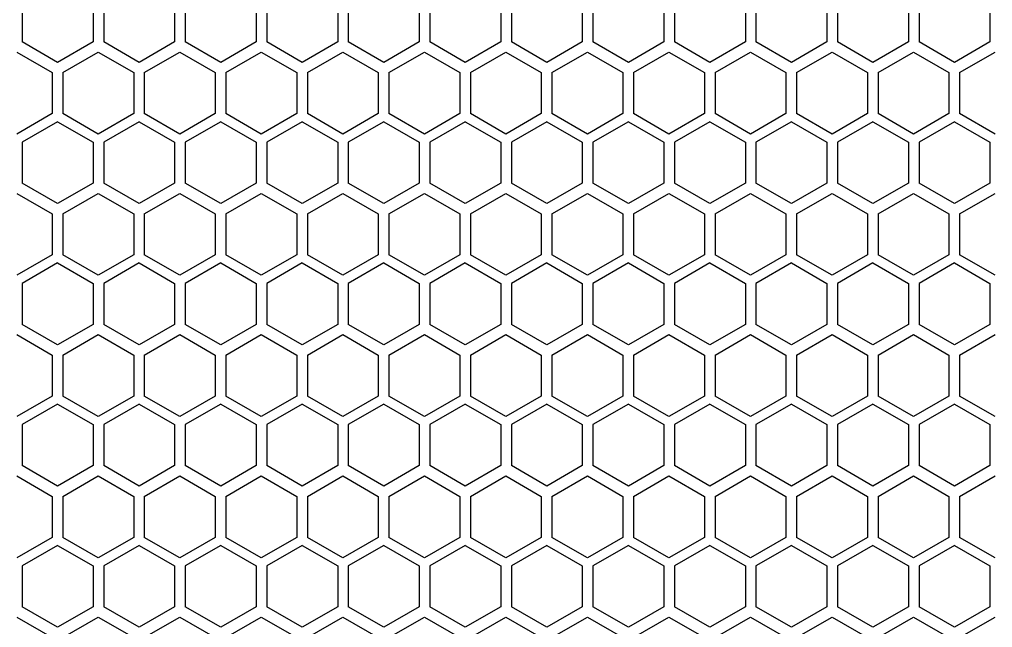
# Model space of a CAD drawing. Header units: millimetres. Extents: x 55614 to 110757, y -66981 to -47484.
# Drawn here: x 64347.7 to 64457.5, y -50507.2 to -50438.6 of the extents above; entities that cross this region are included whole.
import ezdxf

# ---------------------------------------------------------------- set-up
doc = ezdxf.new("R2010")
doc.units = ezdxf.units.MM
doc.layers.add('4215-0412-2_0', color=7, linetype='Continuous')
doc.layers.add('THICK', color=7, linetype='Continuous', lineweight=0)

# ---------------------------------------------------------------- blocks, each defined once
blk = doc.blocks.new('2-1725')
at = {"layer": '4215-0412-2_0', "color": 7, "linetype": 'Continuous'}
for p, q in [((-16738.78, -71862.6), (-16738.78, -71867.22)), ((-16730.78, -71862.6), (-16730.78, -71867.22)), ((-16729.58, -71862.6), (-16729.58, -71867.22)), ((-16721.58, -71862.6), (-16721.58, -71867.22)), ((-16720.38, -71862.6), (-16720.38, -71867.22)), ((-16712.38, -71862.6), (-16712.38, -71867.22)), ((-16711.18, -71862.6), (-16711.18, -71867.22)), ((-16703.18, -71862.6), (-16703.18, -71867.22)), ((-16701.98, -71862.6), (-16701.98, -71867.22)), ((-16693.98, -71862.6), (-16693.98, -71867.22)), ((-16692.78, -71862.6), (-16692.78, -71867.22)), ((-16684.78, -71862.6), (-16684.78, -71867.22)), ((-16683.58, -71862.6), (-16683.58, -71867.22)), ((-16675.58, -71862.6), (-16675.58, -71867.22)), ((-16674.38, -71862.6), (-16674.38, -71867.22)), ((-16666.38, -71862.6), (-16666.38, -71867.22)), ((-16665.18, -71862.6), (-16665.18, -71867.22)), ((-16657.18, -71862.6), (-16657.18, -71867.22)), ((-16655.98, -71862.6), (-16655.98, -71867.22)), ((-16647.98, -71862.6), (-16647.98, -71867.22)), ((-16646.78, -71862.6), (-16646.78, -71867.22)), ((-16638.78, -71862.6), (-16638.78, -71867.22)), ((-16637.58, -71862.6), (-16637.58, -71867.22)), ((-16629.58, -71862.6), (-16629.58, -71867.22)), ((-16734.78, -71869.53), (-16738.78, -71867.22)), ((-16730.78, -71867.22), (-16734.78, -71869.53)), ((-16725.58, -71869.53), (-16729.58, -71867.22)), ((-16721.58, -71867.22), (-16725.58, -71869.53)), ((-16716.38, -71869.53), (-16720.38, -71867.22)), ((-16712.38, -71867.22), (-16716.38, -71869.53)), ((-16707.18, -71869.53), (-16711.18, -71867.22)), ((-16703.18, -71867.22), (-16707.18, -71869.53)), ((-16697.98, -71869.53), (-16701.98, -71867.22)), ((-16693.98, -71867.22), (-16697.98, -71869.53)), ((-16688.78, -71869.53), (-16692.78, -71867.22)), ((-16684.78, -71867.22), (-16688.78, -71869.53)), ((-16679.58, -71869.53), (-16683.58, -71867.22)), ((-16675.58, -71867.22), (-16679.58, -71869.53)), ((-16670.38, -71869.53), (-16674.38, -71867.22)), ((-16666.38, -71867.22), (-16670.38, -71869.53)), ((-16661.18, -71869.53), (-16665.18, -71867.22)), ((-16657.18, -71867.22), (-16661.18, -71869.53)), ((-16651.98, -71869.53), (-16655.98, -71867.22)), ((-16647.98, -71867.22), (-16651.98, -71869.53)), ((-16642.78, -71869.53), (-16646.78, -71867.22)), ((-16638.78, -71867.22), (-16642.78, -71869.53)), ((-16633.58, -71869.53), (-16637.58, -71867.22)), ((-16629.58, -71867.22), (-16633.58, -71869.53)), ((-16739.4, -71868.38), (-16735.4, -71870.69)), ((-16734.2, -71870.69), (-16730.2, -71868.38)), ((-16730.2, -71868.38), (-16726.2, -71870.69)), ((-16725, -71870.69), (-16721, -71868.38)), ((-16721, -71868.38), (-16717, -71870.69)), ((-16715.8, -71870.69), (-16711.8, -71868.38)), ((-16711.8, -71868.38), (-16707.8, -71870.69)), ((-16706.6, -71870.69), (-16702.6, -71868.38)), ((-16702.6, -71868.38), (-16698.6, -71870.69)), ((-16697.4, -71870.69), (-16693.4, -71868.38)), ((-16693.4, -71868.38), (-16689.4, -71870.69)), ((-16688.2, -71870.69), (-16684.2, -71868.38)), ((-16684.2, -71868.38), (-16680.2, -71870.69)), ((-16679, -71870.69), (-16675, -71868.38)), ((-16675, -71868.38), (-16671, -71870.69)), ((-16669.8, -71870.69), (-16665.8, -71868.38)), ((-16665.8, -71868.38), (-16661.8, -71870.69)), ((-16660.6, -71870.69), (-16656.6, -71868.38)), ((-16656.6, -71868.38), (-16652.6, -71870.69)), ((-16651.4, -71870.69), (-16647.4, -71868.38)), ((-16647.4, -71868.38), (-16643.4, -71870.69)), ((-16642.2, -71870.69), (-16638.2, -71868.38)), ((-16638.2, -71868.38), (-16634.2, -71870.69)), ((-16633, -71870.69), (-16629, -71868.38)), ((-16735.4, -71870.69), (-16735.4, -71875.31)), ((-16734.2, -71870.69), (-16734.2, -71875.31)), ((-16726.2, -71870.69), (-16726.2, -71875.31)), ((-16725, -71870.69), (-16725, -71875.31)), ((-16717, -71870.69), (-16717, -71875.31)), ((-16715.8, -71870.69), (-16715.8, -71875.31)), ((-16707.8, -71870.69), (-16707.8, -71875.31)), ((-16706.6, -71870.69), (-16706.6, -71875.31)), ((-16698.6, -71870.69), (-16698.6, -71875.31)), ((-16697.4, -71870.69), (-16697.4, -71875.31)), ((-16689.4, -71870.69), (-16689.4, -71875.31)), ((-16688.2, -71870.69), (-16688.2, -71875.31)), ((-16680.2, -71870.69), (-16680.2, -71875.31)), ((-16679, -71870.69), (-16679, -71875.31)), ((-16671, -71870.69), (-16671, -71875.31)), ((-16669.8, -71870.69), (-16669.8, -71875.31)), ((-16661.8, -71870.69), (-16661.8, -71875.31)), ((-16660.6, -71870.69), (-16660.6, -71875.31)), ((-16652.6, -71870.69), (-16652.6, -71875.31)), ((-16651.4, -71870.69), (-16651.4, -71875.31)), ((-16643.4, -71870.69), (-16643.4, -71875.31)), ((-16642.2, -71870.69), (-16642.2, -71875.31)), ((-16634.2, -71870.69), (-16634.2, -71875.31)), ((-16633, -71870.69), (-16633, -71875.31)), ((-16735.4, -71875.31), (-16739.4, -71877.62)), ((-16730.2, -71877.62), (-16734.2, -71875.31)), ((-16726.2, -71875.31), (-16730.2, -71877.62)), ((-16721, -71877.62), (-16725, -71875.31)), ((-16717, -71875.31), (-16721, -71877.62)), ((-16711.8, -71877.62), (-16715.8, -71875.31)), ((-16707.8, -71875.31), (-16711.8, -71877.62)), ((-16702.6, -71877.62), (-16706.6, -71875.31)), ((-16698.6, -71875.31), (-16702.6, -71877.62)), ((-16693.4, -71877.62), (-16697.4, -71875.31)), ((-16689.4, -71875.31), (-16693.4, -71877.62)), ((-16684.2, -71877.62), (-16688.2, -71875.31)), ((-16680.2, -71875.31), (-16684.2, -71877.62)), ((-16675, -71877.62), (-16679, -71875.31)), ((-16671, -71875.31), (-16675, -71877.62)), ((-16665.8, -71877.62), (-16669.8, -71875.31)), ((-16661.8, -71875.31), (-16665.8, -71877.62)), ((-16656.6, -71877.62), (-16660.6, -71875.31)), ((-16652.6, -71875.31), (-16656.6, -71877.62)), ((-16647.4, -71877.62), (-16651.4, -71875.31)), ((-16643.4, -71875.31), (-16647.4, -71877.62)), ((-16638.2, -71877.62), (-16642.2, -71875.31)), ((-16634.2, -71875.31), (-16638.2, -71877.62)), ((-16629, -71877.62), (-16633, -71875.31)), ((-16734.78, -71876.22), (-16738.78, -71878.53)), ((-16734.78, -71876.22), (-16730.78, -71878.53)), ((-16725.58, -71876.22), (-16729.58, -71878.53)), ((-16725.58, -71876.22), (-16721.58, -71878.53)), ((-16716.38, -71876.22), (-16720.38, -71878.53)), ((-16716.38, -71876.22), (-16712.38, -71878.53)), ((-16707.18, -71876.22), (-16711.18, -71878.53)), ((-16707.18, -71876.22), (-16703.18, -71878.53)), ((-16697.98, -71876.22), (-16701.98, -71878.53)), ((-16697.98, -71876.22), (-16693.98, -71878.53)), ((-16688.78, -71876.22), (-16692.78, -71878.53)), ((-16688.78, -71876.22), (-16684.78, -71878.53)), ((-16679.58, -71876.22), (-16683.58, -71878.53)), ((-16679.58, -71876.22), (-16675.58, -71878.53)), ((-16670.38, -71876.22), (-16674.38, -71878.53)), ((-16670.38, -71876.22), (-16666.38, -71878.53)), ((-16661.18, -71876.22), (-16665.18, -71878.53)), ((-16661.18, -71876.22), (-16657.18, -71878.53)), ((-16651.98, -71876.22), (-16655.98, -71878.53)), ((-16651.98, -71876.22), (-16647.98, -71878.53)), ((-16642.78, -71876.22), (-16646.78, -71878.53)), ((-16642.78, -71876.22), (-16638.78, -71878.53)), ((-16633.58, -71876.22), (-16637.58, -71878.53)), ((-16633.58, -71876.22), (-16629.58, -71878.53)), ((-16738.78, -71878.53), (-16738.78, -71883.15)), ((-16730.78, -71878.53), (-16730.78, -71883.15)), ((-16729.58, -71878.53), (-16729.58, -71883.15)), ((-16721.58, -71878.53), (-16721.58, -71883.15)), ((-16720.38, -71878.53), (-16720.38, -71883.15)), ((-16712.38, -71878.53), (-16712.38, -71883.15)), ((-16711.18, -71878.53), (-16711.18, -71883.15)), ((-16703.18, -71878.53), (-16703.18, -71883.15)), ((-16701.98, -71878.53), (-16701.98, -71883.15)), ((-16693.98, -71878.53), (-16693.98, -71883.15)), ((-16692.78, -71878.53), (-16692.78, -71883.15)), ((-16684.78, -71878.53), (-16684.78, -71883.15)), ((-16683.58, -71878.53), (-16683.58, -71883.15)), ((-16675.58, -71878.53), (-16675.58, -71883.15)), ((-16674.38, -71878.53), (-16674.38, -71883.15)), ((-16666.38, -71878.53), (-16666.38, -71883.15)), ((-16665.18, -71878.53), (-16665.18, -71883.15)), ((-16657.18, -71878.53), (-16657.18, -71883.15)), ((-16655.98, -71878.53), (-16655.98, -71883.15)), ((-16647.98, -71878.53), (-16647.98, -71883.15)), ((-16646.78, -71878.53), (-16646.78, -71883.15)), ((-16638.78, -71878.53), (-16638.78, -71883.15)), ((-16637.58, -71878.53), (-16637.58, -71883.15)), ((-16629.58, -71878.53), (-16629.58, -71883.15)), ((-16734.78, -71885.46), (-16738.78, -71883.15)), ((-16730.78, -71883.15), (-16734.78, -71885.46)), ((-16725.58, -71885.46), (-16729.58, -71883.15)), ((-16721.58, -71883.15), (-16725.58, -71885.46)), ((-16716.38, -71885.46), (-16720.38, -71883.15)), ((-16712.38, -71883.15), (-16716.38, -71885.46)), ((-16707.18, -71885.46), (-16711.18, -71883.15)), ((-16703.18, -71883.15), (-16707.18, -71885.46)), ((-16697.98, -71885.46), (-16701.98, -71883.15)), ((-16693.98, -71883.15), (-16697.98, -71885.46)), ((-16688.78, -71885.46), (-16692.78, -71883.15)), ((-16684.78, -71883.15), (-16688.78, -71885.46)), ((-16679.58, -71885.46), (-16683.58, -71883.15)), ((-16675.58, -71883.15), (-16679.58, -71885.46)), ((-16670.38, -71885.46), (-16674.38, -71883.15)), ((-16666.38, -71883.15), (-16670.38, -71885.46)), ((-16661.18, -71885.46), (-16665.18, -71883.15)), ((-16657.18, -71883.15), (-16661.18, -71885.46)), ((-16651.98, -71885.46), (-16655.98, -71883.15)), ((-16647.98, -71883.15), (-16651.98, -71885.46)), ((-16642.78, -71885.46), (-16646.78, -71883.15)), ((-16638.78, -71883.15), (-16642.78, -71885.46)), ((-16633.58, -71885.46), (-16637.58, -71883.15)), ((-16629.58, -71883.15), (-16633.58, -71885.46)), ((-16739.4, -71884.31), (-16735.4, -71886.62)), ((-16734.2, -71886.62), (-16730.2, -71884.31)), ((-16730.2, -71884.31), (-16726.2, -71886.62)), ((-16725, -71886.62), (-16721, -71884.31)), ((-16721, -71884.31), (-16717, -71886.62)), ((-16715.8, -71886.62), (-16711.8, -71884.31)), ((-16711.8, -71884.31), (-16707.8, -71886.62)), ((-16706.6, -71886.62), (-16702.6, -71884.31)), ((-16702.6, -71884.31), (-16698.6, -71886.62)), ((-16697.4, -71886.62), (-16693.4, -71884.31)), ((-16693.4, -71884.31), (-16689.4, -71886.62)), ((-16688.2, -71886.62), (-16684.2, -71884.31)), ((-16684.2, -71884.31), (-16680.2, -71886.62)), ((-16679, -71886.62), (-16675, -71884.31)), ((-16675, -71884.31), (-16671, -71886.62)), ((-16669.8, -71886.62), (-16665.8, -71884.31)), ((-16665.8, -71884.31), (-16661.8, -71886.62)), ((-16660.6, -71886.62), (-16656.6, -71884.31)), ((-16656.6, -71884.31), (-16652.6, -71886.62)), ((-16651.4, -71886.62), (-16647.4, -71884.31)), ((-16647.4, -71884.31), (-16643.4, -71886.62)), ((-16642.2, -71886.62), (-16638.2, -71884.31)), ((-16638.2, -71884.31), (-16634.2, -71886.62)), ((-16633, -71886.62), (-16629, -71884.31)), ((-16735.4, -71886.62), (-16735.4, -71891.24)), ((-16734.2, -71886.62), (-16734.2, -71891.24)), ((-16726.2, -71886.62), (-16726.2, -71891.24)), ((-16725, -71886.62), (-16725, -71891.24)), ((-16717, -71886.62), (-16717, -71891.24)), ((-16715.8, -71886.62), (-16715.8, -71891.24)), ((-16707.8, -71886.62), (-16707.8, -71891.24)), ((-16706.6, -71886.62), (-16706.6, -71891.24)), ((-16698.6, -71886.62), (-16698.6, -71891.24)), ((-16697.4, -71886.62), (-16697.4, -71891.24)), ((-16689.4, -71886.62), (-16689.4, -71891.24)), ((-16688.2, -71886.62), (-16688.2, -71891.24)), ((-16680.2, -71886.62), (-16680.2, -71891.24)), ((-16679, -71886.62), (-16679, -71891.24)), ((-16671, -71886.62), (-16671, -71891.24)), ((-16669.8, -71886.62), (-16669.8, -71891.24)), ((-16661.8, -71886.62), (-16661.8, -71891.24)), ((-16660.6, -71886.62), (-16660.6, -71891.24)), ((-16652.6, -71886.62), (-16652.6, -71891.24)), ((-16651.4, -71886.62), (-16651.4, -71891.24)), ((-16643.4, -71886.62), (-16643.4, -71891.24)), ((-16642.2, -71886.62), (-16642.2, -71891.24)), ((-16634.2, -71886.62), (-16634.2, -71891.24)), ((-16633, -71886.62), (-16633, -71891.24)), ((-16735.4, -71891.24), (-16739.4, -71893.55)), ((-16734.78, -71892.15), (-16738.78, -71894.46)), ((-16734.78, -71892.15), (-16730.78, -71894.46)), ((-16730.2, -71893.55), (-16734.2, -71891.24)), ((-16726.2, -71891.24), (-16730.2, -71893.55)), ((-16725.58, -71892.15), (-16729.58, -71894.46)), ((-16725.58, -71892.15), (-16721.58, -71894.46)), ((-16721, -71893.55), (-16725, -71891.24)), ((-16717, -71891.24), (-16721, -71893.55)), ((-16716.38, -71892.15), (-16720.38, -71894.46)), ((-16716.38, -71892.15), (-16712.38, -71894.46)), ((-16711.8, -71893.55), (-16715.8, -71891.24)), ((-16707.8, -71891.24), (-16711.8, -71893.55)), ((-16707.18, -71892.15), (-16711.18, -71894.46)), ((-16707.18, -71892.15), (-16703.18, -71894.46)), ((-16702.6, -71893.55), (-16706.6, -71891.24)), ((-16698.6, -71891.24), (-16702.6, -71893.55)), ((-16697.98, -71892.15), (-16701.98, -71894.46)), ((-16697.98, -71892.15), (-16693.98, -71894.46)), ((-16693.4, -71893.55), (-16697.4, -71891.24)), ((-16689.4, -71891.24), (-16693.4, -71893.55)), ((-16688.78, -71892.15), (-16692.78, -71894.46)), ((-16688.78, -71892.15), (-16684.78, -71894.46)), ((-16684.2, -71893.55), (-16688.2, -71891.24)), ((-16680.2, -71891.24), (-16684.2, -71893.55)), ((-16679.58, -71892.15), (-16683.58, -71894.46)), ((-16679.58, -71892.15), (-16675.58, -71894.46)), ((-16675, -71893.55), (-16679, -71891.24)), ((-16671, -71891.24), (-16675, -71893.55)), ((-16670.38, -71892.15), (-16674.38, -71894.46)), ((-16670.38, -71892.15), (-16666.38, -71894.46)), ((-16665.8, -71893.55), (-16669.8, -71891.24)), ((-16661.8, -71891.24), (-16665.8, -71893.55)), ((-16661.18, -71892.15), (-16665.18, -71894.46)), ((-16661.18, -71892.15), (-16657.18, -71894.46)), ((-16656.6, -71893.55), (-16660.6, -71891.24)), ((-16652.6, -71891.24), (-16656.6, -71893.55)), ((-16651.98, -71892.15), (-16655.98, -71894.46)), ((-16651.98, -71892.15), (-16647.98, -71894.46)), ((-16647.4, -71893.55), (-16651.4, -71891.24)), ((-16643.4, -71891.24), (-16647.4, -71893.55)), ((-16642.78, -71892.15), (-16646.78, -71894.46)), ((-16642.78, -71892.15), (-16638.78, -71894.46)), ((-16638.2, -71893.55), (-16642.2, -71891.24)), ((-16634.2, -71891.24), (-16638.2, -71893.55)), ((-16633.58, -71892.15), (-16637.58, -71894.46)), ((-16633.58, -71892.15), (-16629.58, -71894.46)), ((-16629, -71893.55), (-16633, -71891.24)), ((-16738.78, -71894.46), (-16738.78, -71899.08)), ((-16730.78, -71894.46), (-16730.78, -71899.08)), ((-16729.58, -71894.46), (-16729.58, -71899.08)), ((-16721.58, -71894.46), (-16721.58, -71899.08)), ((-16720.38, -71894.46), (-16720.38, -71899.08)), ((-16712.38, -71894.46), (-16712.38, -71899.08)), ((-16711.18, -71894.46), (-16711.18, -71899.08)), ((-16703.18, -71894.46), (-16703.18, -71899.08)), ((-16701.98, -71894.46), (-16701.98, -71899.08)), ((-16693.98, -71894.46), (-16693.98, -71899.08)), ((-16692.78, -71894.46), (-16692.78, -71899.08)), ((-16684.78, -71894.46), (-16684.78, -71899.08)), ((-16683.58, -71894.46), (-16683.58, -71899.08)), ((-16675.58, -71894.46), (-16675.58, -71899.08)), ((-16674.38, -71894.46), (-16674.38, -71899.08)), ((-16666.38, -71894.46), (-16666.38, -71899.08)), ((-16665.18, -71894.46), (-16665.18, -71899.08)), ((-16657.18, -71894.46), (-16657.18, -71899.08)), ((-16655.98, -71894.46), (-16655.98, -71899.08)), ((-16647.98, -71894.46), (-16647.98, -71899.08)), ((-16646.78, -71894.46), (-16646.78, -71899.08)), ((-16638.78, -71894.46), (-16638.78, -71899.08)), ((-16637.58, -71894.46), (-16637.58, -71899.08)), ((-16629.58, -71894.46), (-16629.58, -71899.08)), ((-16734.78, -71901.39), (-16738.78, -71899.08)), ((-16730.78, -71899.08), (-16734.78, -71901.39)), ((-16725.58, -71901.39), (-16729.58, -71899.08)), ((-16721.58, -71899.08), (-16725.58, -71901.39)), ((-16716.38, -71901.39), (-16720.38, -71899.08)), ((-16712.38, -71899.08), (-16716.38, -71901.39)), ((-16707.18, -71901.39), (-16711.18, -71899.08)), ((-16703.18, -71899.08), (-16707.18, -71901.39)), ((-16697.98, -71901.39), (-16701.98, -71899.08)), ((-16693.98, -71899.08), (-16697.98, -71901.39)), ((-16688.78, -71901.39), (-16692.78, -71899.08)), ((-16684.78, -71899.08), (-16688.78, -71901.39)), ((-16679.58, -71901.39), (-16683.58, -71899.08)), ((-16675.58, -71899.08), (-16679.58, -71901.39)), ((-16670.38, -71901.39), (-16674.38, -71899.08)), ((-16666.38, -71899.08), (-16670.38, -71901.39)), ((-16661.18, -71901.39), (-16665.18, -71899.08)), ((-16657.18, -71899.08), (-16661.18, -71901.39)), ((-16651.98, -71901.39), (-16655.98, -71899.08)), ((-16647.98, -71899.08), (-16651.98, -71901.39)), ((-16642.78, -71901.39), (-16646.78, -71899.08)), ((-16638.78, -71899.08), (-16642.78, -71901.39)), ((-16633.58, -71901.39), (-16637.58, -71899.08)), ((-16629.58, -71899.08), (-16633.58, -71901.39)), ((-16739.4, -71900.24), (-16735.4, -71902.55)), ((-16734.2, -71902.55), (-16730.2, -71900.24)), ((-16730.2, -71900.24), (-16726.2, -71902.55)), ((-16725, -71902.55), (-16721, -71900.24)), ((-16721, -71900.24), (-16717, -71902.55)), ((-16715.8, -71902.55), (-16711.8, -71900.24)), ((-16711.8, -71900.24), (-16707.8, -71902.55)), ((-16706.6, -71902.55), (-16702.6, -71900.24)), ((-16702.6, -71900.24), (-16698.6, -71902.55)), ((-16697.4, -71902.55), (-16693.4, -71900.24)), ((-16693.4, -71900.24), (-16689.4, -71902.55)), ((-16688.2, -71902.55), (-16684.2, -71900.24)), ((-16684.2, -71900.24), (-16680.2, -71902.55)), ((-16679, -71902.55), (-16675, -71900.24)), ((-16675, -71900.24), (-16671, -71902.55)), ((-16669.8, -71902.55), (-16665.8, -71900.24)), ((-16665.8, -71900.24), (-16661.8, -71902.55)), ((-16660.6, -71902.55), (-16656.6, -71900.24)), ((-16656.6, -71900.24), (-16652.6, -71902.55)), ((-16651.4, -71902.55), (-16647.4, -71900.24)), ((-16647.4, -71900.24), (-16643.4, -71902.55)), ((-16642.2, -71902.55), (-16638.2, -71900.24)), ((-16638.2, -71900.24), (-16634.2, -71902.55)), ((-16633, -71902.55), (-16629, -71900.24)), ((-16735.4, -71902.55), (-16735.4, -71907.17)), ((-16734.2, -71902.55), (-16734.2, -71907.17)), ((-16726.2, -71902.55), (-16726.2, -71907.17)), ((-16725, -71902.55), (-16725, -71907.17)), ((-16717, -71902.55), (-16717, -71907.17)), ((-16715.8, -71902.55), (-16715.8, -71907.17)), ((-16707.8, -71902.55), (-16707.8, -71907.17)), ((-16706.6, -71902.55), (-16706.6, -71907.17)), ((-16698.6, -71902.55), (-16698.6, -71907.17)), ((-16697.4, -71902.55), (-16697.4, -71907.17)), ((-16689.4, -71902.55), (-16689.4, -71907.17)), ((-16688.2, -71902.55), (-16688.2, -71907.17)), ((-16680.2, -71902.55), (-16680.2, -71907.17)), ((-16679, -71902.55), (-16679, -71907.17)), ((-16671, -71902.55), (-16671, -71907.17)), ((-16669.8, -71902.55), (-16669.8, -71907.17)), ((-16661.8, -71902.55), (-16661.8, -71907.17)), ((-16660.6, -71902.55), (-16660.6, -71907.17)), ((-16652.6, -71902.55), (-16652.6, -71907.17)), ((-16651.4, -71902.55), (-16651.4, -71907.17)), ((-16643.4, -71902.55), (-16643.4, -71907.17)), ((-16642.2, -71902.55), (-16642.2, -71907.17)), ((-16634.2, -71902.55), (-16634.2, -71907.17)), ((-16633, -71902.55), (-16633, -71907.17)), ((-16735.4, -71907.17), (-16739.4, -71909.48)), ((-16730.2, -71909.48), (-16734.2, -71907.17)), ((-16726.2, -71907.17), (-16730.2, -71909.48)), ((-16721, -71909.48), (-16725, -71907.17)), ((-16717, -71907.17), (-16721, -71909.48)), ((-16711.8, -71909.48), (-16715.8, -71907.17)), ((-16707.8, -71907.17), (-16711.8, -71909.48)), ((-16702.6, -71909.48), (-16706.6, -71907.17)), ((-16698.6, -71907.17), (-16702.6, -71909.48)), ((-16693.4, -71909.48), (-16697.4, -71907.17)), ((-16689.4, -71907.17), (-16693.4, -71909.48)), ((-16684.2, -71909.48), (-16688.2, -71907.17)), ((-16680.2, -71907.17), (-16684.2, -71909.48)), ((-16675, -71909.48), (-16679, -71907.17)), ((-16671, -71907.17), (-16675, -71909.48)), ((-16665.8, -71909.48), (-16669.8, -71907.17)), ((-16661.8, -71907.17), (-16665.8, -71909.48)), ((-16656.6, -71909.48), (-16660.6, -71907.17)), ((-16652.6, -71907.17), (-16656.6, -71909.48)), ((-16647.4, -71909.48), (-16651.4, -71907.17)), ((-16643.4, -71907.17), (-16647.4, -71909.48)), ((-16638.2, -71909.48), (-16642.2, -71907.17)), ((-16634.2, -71907.17), (-16638.2, -71909.48)), ((-16629, -71909.48), (-16633, -71907.17)), ((-16734.78, -71908.08), (-16738.78, -71910.39)), ((-16734.78, -71908.08), (-16730.78, -71910.39)), ((-16725.58, -71908.08), (-16729.58, -71910.39)), ((-16725.58, -71908.08), (-16721.58, -71910.39)), ((-16716.38, -71908.08), (-16720.38, -71910.39)), ((-16716.38, -71908.08), (-16712.38, -71910.39)), ((-16707.18, -71908.08), (-16711.18, -71910.39)), ((-16707.18, -71908.08), (-16703.18, -71910.39)), ((-16697.98, -71908.08), (-16701.98, -71910.39)), ((-16697.98, -71908.08), (-16693.98, -71910.39)), ((-16688.78, -71908.08), (-16692.78, -71910.39)), ((-16688.78, -71908.08), (-16684.78, -71910.39)), ((-16679.58, -71908.08), (-16683.58, -71910.39)), ((-16679.58, -71908.08), (-16675.58, -71910.39)), ((-16670.38, -71908.08), (-16674.38, -71910.39)), ((-16670.38, -71908.08), (-16666.38, -71910.39)), ((-16661.18, -71908.08), (-16665.18, -71910.39)), ((-16661.18, -71908.08), (-16657.18, -71910.39)), ((-16651.98, -71908.08), (-16655.98, -71910.39)), ((-16651.98, -71908.08), (-16647.98, -71910.39)), ((-16642.78, -71908.08), (-16646.78, -71910.39)), ((-16642.78, -71908.08), (-16638.78, -71910.39)), ((-16633.58, -71908.08), (-16637.58, -71910.39)), ((-16633.58, -71908.08), (-16629.58, -71910.39)), ((-16738.78, -71910.39), (-16738.78, -71915.01)), ((-16730.78, -71910.39), (-16730.78, -71915.01)), ((-16729.58, -71910.39), (-16729.58, -71915.01)), ((-16721.58, -71910.39), (-16721.58, -71915.01)), ((-16720.38, -71910.39), (-16720.38, -71915.01)), ((-16712.38, -71910.39), (-16712.38, -71915.01)), ((-16711.18, -71910.39), (-16711.18, -71915.01)), ((-16703.18, -71910.39), (-16703.18, -71915.01)), ((-16701.98, -71910.39), (-16701.98, -71915.01)), ((-16693.98, -71910.39), (-16693.98, -71915.01)), ((-16692.78, -71910.39), (-16692.78, -71915.01)), ((-16684.78, -71910.39), (-16684.78, -71915.01)), ((-16683.58, -71910.39), (-16683.58, -71915.01)), ((-16675.58, -71910.39), (-16675.58, -71915.01)), ((-16674.38, -71910.39), (-16674.38, -71915.01)), ((-16666.38, -71910.39), (-16666.38, -71915.01)), ((-16665.18, -71910.39), (-16665.18, -71915.01)), ((-16657.18, -71910.39), (-16657.18, -71915.01)), ((-16655.98, -71910.39), (-16655.98, -71915.01)), ((-16647.98, -71910.39), (-16647.98, -71915.01)), ((-16646.78, -71910.39), (-16646.78, -71915.01)), ((-16638.78, -71910.39), (-16638.78, -71915.01)), ((-16637.58, -71910.39), (-16637.58, -71915.01)), ((-16629.58, -71910.39), (-16629.58, -71915.01)), ((-16734.78, -71917.32), (-16738.78, -71915.01)), ((-16730.78, -71915.01), (-16734.78, -71917.32)), ((-16725.58, -71917.32), (-16729.58, -71915.01)), ((-16721.58, -71915.01), (-16725.58, -71917.32)), ((-16716.38, -71917.32), (-16720.38, -71915.01)), ((-16712.38, -71915.01), (-16716.38, -71917.32)), ((-16707.18, -71917.32), (-16711.18, -71915.01)), ((-16703.18, -71915.01), (-16707.18, -71917.32)), ((-16697.98, -71917.32), (-16701.98, -71915.01)), ((-16693.98, -71915.01), (-16697.98, -71917.32)), ((-16688.78, -71917.32), (-16692.78, -71915.01)), ((-16684.78, -71915.01), (-16688.78, -71917.32)), ((-16679.58, -71917.32), (-16683.58, -71915.01)), ((-16675.58, -71915.01), (-16679.58, -71917.32)), ((-16670.38, -71917.32), (-16674.38, -71915.01)), ((-16666.38, -71915.01), (-16670.38, -71917.32)), ((-16661.18, -71917.32), (-16665.18, -71915.01)), ((-16657.18, -71915.01), (-16661.18, -71917.32)), ((-16651.98, -71917.32), (-16655.98, -71915.01)), ((-16647.98, -71915.01), (-16651.98, -71917.32)), ((-16642.78, -71917.32), (-16646.78, -71915.01)), ((-16638.78, -71915.01), (-16642.78, -71917.32)), ((-16633.58, -71917.32), (-16637.58, -71915.01)), ((-16629.58, -71915.01), (-16633.58, -71917.32)), ((-16739.4, -71916.17), (-16735.4, -71918.48)), ((-16734.2, -71918.48), (-16730.2, -71916.17)), ((-16730.2, -71916.17), (-16726.2, -71918.48)), ((-16725, -71918.48), (-16721, -71916.17)), ((-16721, -71916.17), (-16717, -71918.48)), ((-16715.8, -71918.48), (-16711.8, -71916.17)), ((-16711.8, -71916.17), (-16707.8, -71918.48)), ((-16706.6, -71918.48), (-16702.6, -71916.17)), ((-16702.6, -71916.17), (-16698.6, -71918.48)), ((-16697.4, -71918.48), (-16693.4, -71916.17)), ((-16693.4, -71916.17), (-16689.4, -71918.48)), ((-16688.2, -71918.48), (-16684.2, -71916.17)), ((-16684.2, -71916.17), (-16680.2, -71918.48)), ((-16679, -71918.48), (-16675, -71916.17)), ((-16675, -71916.17), (-16671, -71918.48)), ((-16669.8, -71918.48), (-16665.8, -71916.17)), ((-16665.8, -71916.17), (-16661.8, -71918.48)), ((-16660.6, -71918.48), (-16656.6, -71916.17)), ((-16656.6, -71916.17), (-16652.6, -71918.48)), ((-16651.4, -71918.48), (-16647.4, -71916.17)), ((-16647.4, -71916.17), (-16643.4, -71918.48)), ((-16642.2, -71918.48), (-16638.2, -71916.17)), ((-16638.2, -71916.17), (-16634.2, -71918.48)), ((-16633, -71918.48), (-16629, -71916.17)), ((-16735.4, -71918.48), (-16735.4, -71923.1)), ((-16734.2, -71918.48), (-16734.2, -71923.1)), ((-16726.2, -71918.48), (-16726.2, -71923.1)), ((-16725, -71918.48), (-16725, -71923.1)), ((-16717, -71918.48), (-16717, -71923.1)), ((-16715.8, -71918.48), (-16715.8, -71923.1)), ((-16707.8, -71918.48), (-16707.8, -71923.1)), ((-16706.6, -71918.48), (-16706.6, -71923.1)), ((-16698.6, -71918.48), (-16698.6, -71923.1)), ((-16697.4, -71918.48), (-16697.4, -71923.1)), ((-16689.4, -71918.48), (-16689.4, -71923.1)), ((-16688.2, -71918.48), (-16688.2, -71923.1)), ((-16680.2, -71918.48), (-16680.2, -71923.1)), ((-16679, -71918.48), (-16679, -71923.1)), ((-16671, -71918.48), (-16671, -71923.1)), ((-16669.8, -71918.48), (-16669.8, -71923.1)), ((-16661.8, -71918.48), (-16661.8, -71923.1)), ((-16660.6, -71918.48), (-16660.6, -71923.1)), ((-16652.6, -71918.48), (-16652.6, -71923.1)), ((-16651.4, -71918.48), (-16651.4, -71923.1)), ((-16643.4, -71918.48), (-16643.4, -71923.1)), ((-16642.2, -71918.48), (-16642.2, -71923.1)), ((-16634.2, -71918.48), (-16634.2, -71923.1)), ((-16633, -71918.48), (-16633, -71923.1)), ((-16735.4, -71923.1), (-16739.4, -71925.41)), ((-16734.78, -71924.01), (-16738.78, -71926.32)), ((-16734.78, -71924.01), (-16730.78, -71926.32)), ((-16730.2, -71925.41), (-16734.2, -71923.1)), ((-16726.2, -71923.1), (-16730.2, -71925.41)), ((-16725.58, -71924.01), (-16729.58, -71926.32)), ((-16725.58, -71924.01), (-16721.58, -71926.32)), ((-16721, -71925.41), (-16725, -71923.1)), ((-16717, -71923.1), (-16721, -71925.41)), ((-16716.38, -71924.01), (-16720.38, -71926.32)), ((-16716.38, -71924.01), (-16712.38, -71926.32)), ((-16711.8, -71925.41), (-16715.8, -71923.1)), ((-16707.8, -71923.1), (-16711.8, -71925.41)), ((-16707.18, -71924.01), (-16711.18, -71926.32)), ((-16707.18, -71924.01), (-16703.18, -71926.32)), ((-16702.6, -71925.41), (-16706.6, -71923.1)), ((-16698.6, -71923.1), (-16702.6, -71925.41)), ((-16697.98, -71924.01), (-16701.98, -71926.32)), ((-16697.98, -71924.01), (-16693.98, -71926.32)), ((-16693.4, -71925.41), (-16697.4, -71923.1)), ((-16689.4, -71923.1), (-16693.4, -71925.41)), ((-16688.78, -71924.01), (-16692.78, -71926.32)), ((-16688.78, -71924.01), (-16684.78, -71926.32)), ((-16684.2, -71925.41), (-16688.2, -71923.1)), ((-16680.2, -71923.1), (-16684.2, -71925.41)), ((-16679.58, -71924.01), (-16683.58, -71926.32)), ((-16679.58, -71924.01), (-16675.58, -71926.32)), ((-16675, -71925.41), (-16679, -71923.1)), ((-16671, -71923.1), (-16675, -71925.41)), ((-16670.38, -71924.01), (-16674.38, -71926.32)), ((-16670.38, -71924.01), (-16666.38, -71926.32)), ((-16665.8, -71925.41), (-16669.8, -71923.1)), ((-16661.8, -71923.1), (-16665.8, -71925.41)), ((-16661.18, -71924.01), (-16665.18, -71926.32)), ((-16661.18, -71924.01), (-16657.18, -71926.32)), ((-16656.6, -71925.41), (-16660.6, -71923.1)), ((-16652.6, -71923.1), (-16656.6, -71925.41)), ((-16651.98, -71924.01), (-16655.98, -71926.32)), ((-16651.98, -71924.01), (-16647.98, -71926.32)), ((-16647.4, -71925.41), (-16651.4, -71923.1)), ((-16643.4, -71923.1), (-16647.4, -71925.41)), ((-16642.78, -71924.01), (-16646.78, -71926.32)), ((-16642.78, -71924.01), (-16638.78, -71926.32)), ((-16638.2, -71925.41), (-16642.2, -71923.1)), ((-16634.2, -71923.1), (-16638.2, -71925.41)), ((-16633.58, -71924.01), (-16637.58, -71926.32)), ((-16633.58, -71924.01), (-16629.58, -71926.32)), ((-16629, -71925.41), (-16633, -71923.1)), ((-16738.78, -71926.32), (-16738.78, -71930.94)), ((-16730.78, -71926.32), (-16730.78, -71930.94)), ((-16729.58, -71926.32), (-16729.58, -71930.94)), ((-16721.58, -71926.32), (-16721.58, -71930.94)), ((-16720.38, -71926.32), (-16720.38, -71930.94)), ((-16712.38, -71926.32), (-16712.38, -71930.94)), ((-16711.18, -71926.32), (-16711.18, -71930.94)), ((-16703.18, -71926.32), (-16703.18, -71930.94)), ((-16701.98, -71926.32), (-16701.98, -71930.94)), ((-16693.98, -71926.32), (-16693.98, -71930.94)), ((-16692.78, -71926.32), (-16692.78, -71930.94)), ((-16684.78, -71926.32), (-16684.78, -71930.94)), ((-16683.58, -71926.32), (-16683.58, -71930.94)), ((-16675.58, -71926.32), (-16675.58, -71930.94)), ((-16674.38, -71926.32), (-16674.38, -71930.94)), ((-16666.38, -71926.32), (-16666.38, -71930.94)), ((-16665.18, -71926.32), (-16665.18, -71930.94)), ((-16657.18, -71926.32), (-16657.18, -71930.94)), ((-16655.98, -71926.32), (-16655.98, -71930.94)), ((-16647.98, -71926.32), (-16647.98, -71930.94)), ((-16646.78, -71926.32), (-16646.78, -71930.94)), ((-16638.78, -71926.32), (-16638.78, -71930.94)), ((-16637.58, -71926.32), (-16637.58, -71930.94)), ((-16629.58, -71926.32), (-16629.58, -71930.94)), ((-16734.78, -71933.25), (-16738.78, -71930.94)), ((-16730.78, -71930.94), (-16734.78, -71933.25)), ((-16725.58, -71933.25), (-16729.58, -71930.94)), ((-16721.58, -71930.94), (-16725.58, -71933.25)), ((-16716.38, -71933.25), (-16720.38, -71930.94)), ((-16712.38, -71930.94), (-16716.38, -71933.25)), ((-16707.18, -71933.25), (-16711.18, -71930.94)), ((-16703.18, -71930.94), (-16707.18, -71933.25)), ((-16697.98, -71933.25), (-16701.98, -71930.94)), ((-16693.98, -71930.94), (-16697.98, -71933.25)), ((-16688.78, -71933.25), (-16692.78, -71930.94)), ((-16684.78, -71930.94), (-16688.78, -71933.25)), ((-16679.58, -71933.25), (-16683.58, -71930.94)), ((-16675.58, -71930.94), (-16679.58, -71933.25)), ((-16670.38, -71933.25), (-16674.38, -71930.94)), ((-16666.38, -71930.94), (-16670.38, -71933.25)), ((-16661.18, -71933.25), (-16665.18, -71930.94)), ((-16657.18, -71930.94), (-16661.18, -71933.25)), ((-16651.98, -71933.25), (-16655.98, -71930.94)), ((-16647.98, -71930.94), (-16651.98, -71933.25)), ((-16642.78, -71933.25), (-16646.78, -71930.94)), ((-16638.78, -71930.94), (-16642.78, -71933.25)), ((-16633.58, -71933.25), (-16637.58, -71930.94)), ((-16629.58, -71930.94), (-16633.58, -71933.25)), ((-16739.4, -71932.1), (-16735.4, -71934.41)), ((-16734.2, -71934.41), (-16730.2, -71932.1)), ((-16730.2, -71932.1), (-16726.2, -71934.41)), ((-16725, -71934.41), (-16721, -71932.1)), ((-16721, -71932.1), (-16717, -71934.41)), ((-16715.8, -71934.41), (-16711.8, -71932.1)), ((-16711.8, -71932.1), (-16707.8, -71934.41)), ((-16706.6, -71934.41), (-16702.6, -71932.1)), ((-16702.6, -71932.1), (-16698.6, -71934.41)), ((-16697.4, -71934.41), (-16693.4, -71932.1)), ((-16693.4, -71932.1), (-16689.4, -71934.41)), ((-16688.2, -71934.41), (-16684.2, -71932.1)), ((-16684.2, -71932.1), (-16680.2, -71934.41)), ((-16679, -71934.41), (-16675, -71932.1)), ((-16675, -71932.1), (-16671, -71934.41)), ((-16669.8, -71934.41), (-16665.8, -71932.1)), ((-16665.8, -71932.1), (-16661.8, -71934.41)), ((-16660.6, -71934.41), (-16656.6, -71932.1)), ((-16656.6, -71932.1), (-16652.6, -71934.41)), ((-16651.4, -71934.41), (-16647.4, -71932.1)), ((-16647.4, -71932.1), (-16643.4, -71934.41)), ((-16642.2, -71934.41), (-16638.2, -71932.1)), ((-16638.2, -71932.1), (-16634.2, -71934.41)), ((-16633, -71934.41), (-16629, -71932.1))]:
    blk.add_line(p, q, dxfattribs=at)

msp = doc.modelspace()

# ---------------------------------------------------------------- block references
at = {"layer": 'THICK', "lineweight": -3}
msp.add_blockref('2-1725', (81086.76, 21426.09), dxfattribs=at)

doc.saveas('drawing.dxf')
